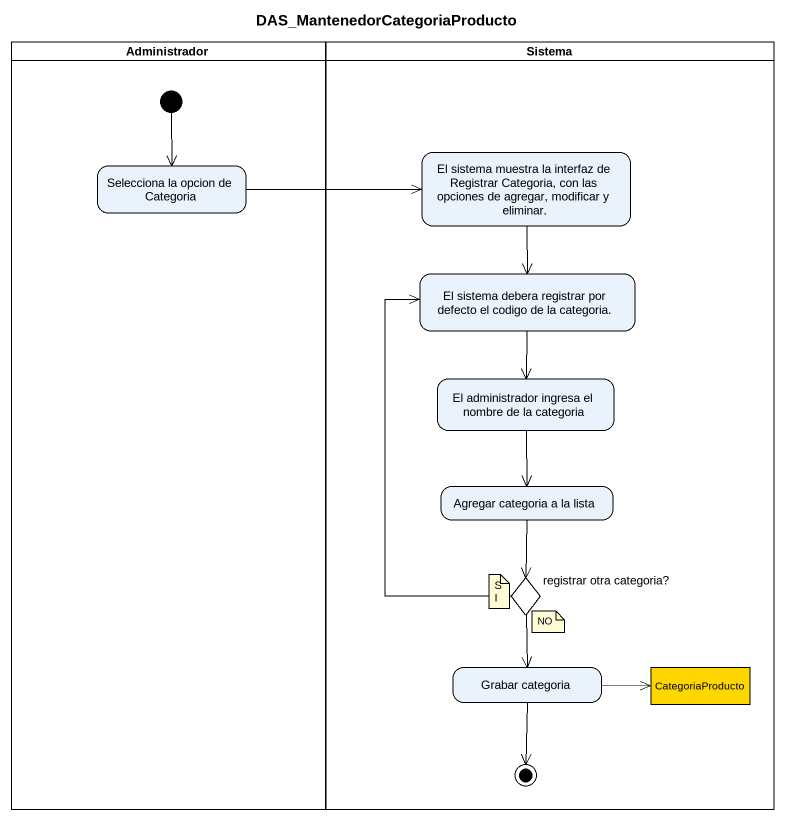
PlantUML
@startuml
title DAS_MantenedorCategoriaProducto
hide empty description
state Administrador <<partition>> {
  state "Selecciona la opcion de Categoria" as Selecciona_la_opcion_de
  [*] --> Selecciona_la_opcion_de
}
state Sistema <<partition>> {
  state "El sistema muestra la interfaz de Registrar Categoria, con las opciones de agregar, modificar y eliminar." as El_sistema_muestra_la
  state "El sistema debera registrar por defecto el codigo de la categoria." as El_sistema_debera_registrar
  state "El administrador ingresa el nombre de la categoria" as El_administrador_ingresa_el
  state "Agregar categoria a la lista" as Agregar_categoria_a_la_lista
  state "registrar otra categoria?" as registrar_otra_categoria <<choice>>
  state "Grabar categoria" as Grabar_categoria
  state CategoriaProducto <<object>> #FFD700
  Grabar_categoria --> [*]
}
Selecciona_la_opcion_de -right-> El_sistema_muestra_la
El_sistema_muestra_la --> El_sistema_debera_registrar
El_sistema_debera_registrar --> El_administrador_ingresa_el
El_administrador_ingresa_el --> Agregar_categoria_a_la_lista
Agregar_categoria_a_la_lista --> registrar_otra_categoria
registrar_otra_categoria -up-> El_sistema_debera_registrar
registrar_otra_categoria --> Grabar_categoria
Grabar_categoria -right-> CategoriaProducto
note as N1
  SI
end note
note as N2
  NO
end note
@enduml
